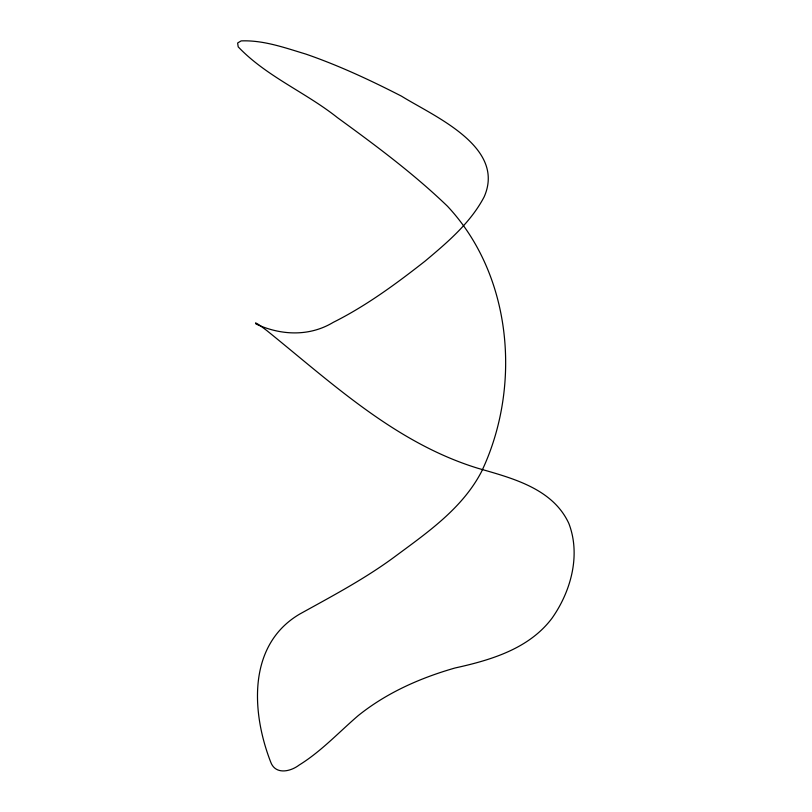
<?xml version="1.0" encoding="UTF-8"?>
<svg xmlns="http://www.w3.org/2000/svg" width="812" height="812" viewBox="0 0 812 812"><rect width="100%" height="100%" fill="white"/><g stroke="black" fill="none" stroke-linecap="round" stroke-linejoin="round"><path stroke-width="1.22" d="M255.618 323.217L256.003 323.998C280.627 335.417 309.25 336.868 333.275 322.344C366.263 305.84 396.094 283.845 425.041 261.159C447.31 242.433 470.442 222.995 484.175 196.819C506.191 146.749 433.862 116.268 401.463 96.141C370.465 80.246 338.807 65.467 305.84 54.089C284.86 47.766 263.342 39.981 241.144 40.904L237.632 42.985L238.19 46.842C266.295 76.409 305.677 92.345 337.437 117.638C375.489 145.307 413.45 173.494 447.402 206.157C512.748 275.897 521.72 387.659 481.313 472.046C461.886 509.012 426.645 533.037 393.982 557.296C364.304 579.149 331.702 596.343 299.567 614.156C247.234 645.063 251.507 712.662 270.67 761.981C275.359 775.054 290.412 771.735 299.1 765.087C321.055 751.536 338.675 732.424 358.092 715.717C386.451 692.859 420.301 677.898 455.136 667.961C490.824 660.115 529.018 648.808 551.998 618.236C570.938 591.42 580.956 555.103 568.847 523.466C552.617 488.266 511.885 478.085 477.903 468.28C395.708 443.037 332.301 383.437 266.925 330.667A83.108 3.055 40.8 0 0 255.618 323.206"/></g></svg>
